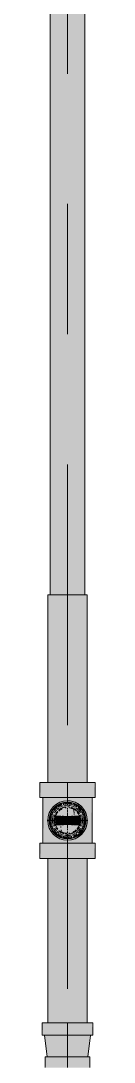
# Model space of a CAD drawing. Header units: millimetres. Extents: x -4000 to 187956, y -58990 to 162485.
# Drawn here: x 19216 to 19284, y 134156 to 135425 of the extents above; entities that cross this region are included whole.
import ezdxf

# ---------------------------------------------------------------- set-up
doc = ezdxf.new("R2010")
doc.units = ezdxf.units.MM
doc.linetypes.add('Dash 1_16_', pattern=[317.5, 158.75, -158.75])
for name, color, linetype, lineweight in [('F-SPRN', 3, 'Continuous', 9), ('P-PIPE', 3, 'Continuous', 9), ('P-PIPE-CNTR', 3, 'Continuous', 9)]:
    doc.layers.add(name, color=color, linetype=linetype, lineweight=lineweight)

# ---------------------------------------------------------------- blocks, each defined once
blk = doc.blocks.new('Sprinkler_Up - DN20-V1093-FFS - TANG 1')
at = {"layer": 'F-SPRN', "transparency": 33554534}
for points in [[(13, 0), (22.2, 0), (18, 13.1), (6.9, 21.2), (-6.9, 21.2), (-18, 13.1), (-22.2, 0), (-3.9, 0.7), (-1.7, 2.9), (-1.2, 3.5), (-0.6, 4), (0.6, 4), (1.2, 3.5), (1.7, 2.9), (4.6, 0)], [(0, -16.7), (4.3, -16.1), (11.8, -11.8), (16.1, -4.3), (16.1, 4.3), (11.8, 11.8), (8.3, 14.4), (0, 16.7), (-4.3, 16.1), (-11.8, 11.8), (-16.1, 4.3), (-16.1, -4.3), (-11.8, -11.8), (-8.3, -14.4)], [(0, -15.6), (7.8, -13.5), (13.5, -7.8), (15.1, -4), (15.1, 4), (13, 8.3), (7.8, 13.5), (0, 15.6), (-7.8, 13.5), (-11, 11), (-15.1, 4), (-15.1, -4), (-11, -11), (-7.8, -13.5)], [(6.9, -21.2), (18, -13.1), (22.2, 0), (3.9, -0.7), (1.7, -2.9), (1.2, -3.5), (0.6, -4), (-0.6, -4), (-1.2, -3.5), (-1.7, -2.9), (-4.6, 0), (-22.2, 0), (-18, -13.1), (-6.9, -21.2), (3.4, -21.2)], [(-10.9, -5.5), (-10.9, 5.4), (-14.5, 5.4), (-14.5, -5.5)], [(-7.7, -5.5), (-7.7, 5.4), (-10.9, 5.4), (-10.9, -5.5)], [(0, -5.5), (0, 5.4), (-7.7, 5.4), (-7.7, -5.5)], [(0, 0), (5.7, 0), (2.9, 4.9), (-2.9, 4.9), (-5.7, 0)], [(-2.9, -4.9), (2.9, -4.9), (5.7, 0), (-5.7, 0)], [(-4.6, 0), (4.6, 0), (0, 4.6)], [(0, -4.6), (4.6, 0), (-4.6, 0)], [(0, -2.6), (1.3, 0), (-1.8, 0)], [(-1.3, 0), (1.8, 0), (0, 2.6)], [(7.7, -5.5), (7.7, 5.4), (0, 5.4), (0, -5.5)], [(10.9, -5.5), (10.9, 5.4), (7.7, 5.4), (7.7, -5.5)], [(10.9, -5.5), (14.5, -5.5), (14.5, 5.4), (10.9, 5.4)]]:
    blk.add_hatch(color=1, dxfattribs=at).paths.add_polyline_path(points)
at = {"layer": 'F-SPRN', "color": 1}
for p, q in [((-11.5, 5.4), (-14.5, 5.4)), ((-14.5, 5.4), (-11.3, 5.4)), ((-14.5, 5.4), (-14.5, 3.7)), ((-14.5, 3.3), (-14.5, 0)), ((-11.5, 5.4), (-11.5, 4)), ((-10.9, 1.9), (-10.9, 3.6)), ((-10.8, 5.4), (-8, 5.4)), ((-8.1, 5.4), (-10.8, 5.4)), ((-8.1, 5.4), (-8.1, 2.8)), ((-8.1, 2.5), (-8.1, 0.7)), ((-7.7, 4.8), (-7.7, 2.7)), ((-7.7, 4.8), (-7.7, 2.7)), ((-7.7, 2.1), (-7.7, 0.5)), ((-7.7, 2.1), (-7.7, 0.5)), ((-6.7, 5.4), (-4.7, 5.4)), ((-5.8, 3.8), (-5.8, 2.2)), ((-2.1, 0), (-2.1, 0)), ((-2.1, 0), (-2.1, -0.1)), ((-0.6, 2), (-0.6, 2)), ((-0.5, 2), (-0.6, 2)), ((-0.4, 2), (-0.5, 2)), ((0, 2.1), (-0.1, 2.1)), ((0.1, 2.1), (0, 2.1)), ((0.2, 2.1), (0.1, 2.1)), ((2.1, 0), (2.1, 0.1)), ((2.1, 0), (2.1, 0)), ((4.7, 5.4), (6.5, 5.4)), ((7.7, 5.4), (10.8, 5.4)), ((7.7, 5.2), (7.7, 2.7)), ((7.7, 5.2), (7.7, 2.7)), ((7.7, 2.3), (7.7, 0.5)), ((7.7, 2.3), (7.7, 0.5)), ((10.8, 5.4), (8.1, 5.4)), ((8.1, 5.4), (8.1, 2.8)), ((8.1, 2.5), (8.1, 0.4)), ((10.9, 5.4), (13, 5.4)), ((10.9, 3.6), (10.9, 0.2)), ((13, 5.4), (11.5, 5.4)), ((11.5, 5.4), (11.5, 4)), ((11.5, 3), (11.5, 0.2)), ((13.2, 5.4), (14.5, 5.4)), ((14.5, 5.4), (13.2, 5.4)), ((14.5, 5.4), (14.5, -5.5)), ((-14.5, -1.3), (-14.5, -3.7)), ((-11.1, -5.5), (-14.5, -5.5)), ((-14.5, -5.5), (-11.5, -5.5)), ((-10.9, -2.6), (-10.9, -1.3)), ((-10.8, -5.5), (-8.1, -5.5)), ((-7.8, -5.5), (-10.8, -5.5)), ((-8.1, -4.2), (-8.1, -5.5)), ((-7.7, -2.7), (-7.7, -4)), ((-7.7, -2.7), (-7.7, -4)), ((-7, -5.5), (-5.8, -5.5)), ((-4.8, -5.5), (-7, -5.5)), ((-5.8, -2.3), (-5.8, -3.8)), ((0, -2.1), (0.1, -2.1)), ((7, -5.5), (4.8, -5.5)), ((5.8, -2.2), (5.8, -3.8)), ((5.8, -5.5), (7, -5.5)), ((7.7, -0.5), (7.7, -2.3)), ((7.7, -0.5), (7.7, -2.3)), ((7.7, -2.7), (7.7, -5.4)), ((7.7, -2.7), (7.7, -5.4)), ((10.8, -5.5), (7.7, -5.5)), ((8.1, -0.4), (8.1, -2.5)), ((8.1, -2.8), (8.1, -5.5)), ((8.1, -5.5), (10.8, -5.5)), ((10.9, -0.2), (10.9, -3.6)), ((13, -5.5), (10.9, -5.5)), ((11.5, -0.2), (11.5, -3)), ((11.5, -4), (11.5, -5.5)), ((11.5, -5.5), (13, -5.5)), ((13.3, -5.5), (14.5, -5.5)), ((14.5, -5.5), (13.3, -5.5))]:
    blk.add_line(p, q, dxfattribs=at)
at = {"layer": 'F-SPRN', "color": 1, "flags": 128}
for points in [[(-0.6, 2), (-0.7, 2), (-0.8, 1.9), (-0.9, 1.9), (-0.9, 1.9), (-1, 1.8), (-1.1, 1.8), (-1.2, 1.7), (-1.2, 1.7), (-1.3, 1.6), (-1.4, 1.6), (-1.4, 1.5), (-1.5, 1.5), (-1.5, 1.4), (-1.6, 1.3), (-1.6, 1.3), (-1.7, 1.2), (-1.7, 1.1), (-1.8, 1.1), (-1.8, 1), (-1.9, 0.9), (-1.9, 0.8), (-1.9, 0.8), (-2, 0.7), (-2, 0.6), (-2, 0.5), (-2, 0.5), (-2, 0.4), (-2.1, 0.3), (-2.1, 0.2), (-2.1, 0.1), (-2.1, 0)], [(-0.2, 2.1), (-0.3, 2.1), (-0.4, 2)], [(-0.1, 2.1), (-0.1, 2.1), (-0.2, 2.1)], [(0.7, 2), (0.6, 2), (0.5, 2), (0.4, 2), (0.4, 2), (0.3, 2.1), (0.2, 2.1)], [(1, 1.8), (0.9, 1.9), (0.8, 1.9), (0.8, 1.9), (0.7, 2)], [(1.5, 1.4), (1.4, 1.5), (1.4, 1.5), (1.3, 1.6), (1.3, 1.7), (1.2, 1.7), (1.1, 1.7), (1.1, 1.8), (1, 1.8)], [(1.8, 1), (1.8, 1.1), (1.7, 1.2), (1.7, 1.2), (1.6, 1.3), (1.6, 1.4), (1.5, 1.4)], [(2, 0.4), (2, 0.5), (2, 0.6), (2, 0.7), (1.9, 0.7), (1.9, 0.8), (1.9, 0.9), (1.8, 1), (1.8, 1)], [(2.1, 0.1), (2.1, 0.2), (2.1, 0.2), (2.1, 0.3), (2, 0.4)], [(-2.1, -0.1), (-2.1, -0.2), (-2.1, -0.2), (-2.1, -0.3)], [(-2.1, -0.3), (-2, -0.4), (-2, -0.5), (-2, -0.6), (-2, -0.7), (-1.9, -0.7), (-1.9, -0.8), (-1.9, -0.9), (-1.8, -1), (-1.8, -1), (-1.8, -1.1), (-1.7, -1.2), (-1.7, -1.2), (-1.6, -1.3), (-1.6, -1.4), (-1.5, -1.4), (-1.4, -1.5), (-1.4, -1.5), (-1.3, -1.6), (-1.3, -1.7), (-1.2, -1.7), (-1.1, -1.7), (-1.1, -1.8), (-1, -1.8), (-0.9, -1.9), (-0.8, -1.9), (-0.8, -1.9), (-0.7, -2), (-0.6, -2), (-0.5, -2), (-0.4, -2), (-0.4, -2), (-0.3, -2.1), (-0.2, -2.1), (-0.1, -2.1), (0, -2.1)], [(0.1, -2.1), (0.1, -2.1), (0.2, -2.1), (0.3, -2.1), (0.4, -2), (0.5, -2), (0.6, -2), (0.6, -2), (0.7, -2), (0.8, -1.9), (0.9, -1.9), (0.9, -1.9), (1, -1.8), (1.1, -1.8), (1.2, -1.7), (1.2, -1.7), (1.3, -1.6), (1.4, -1.6), (1.4, -1.5), (1.5, -1.5), (1.5, -1.4), (1.6, -1.3), (1.6, -1.3), (1.7, -1.2), (1.7, -1.1), (1.8, -1.1), (1.8, -1), (1.9, -0.9), (1.9, -0.8), (1.9, -0.8), (2, -0.7), (2, -0.6), (2, -0.5), (2, -0.5), (2, -0.4), (2.1, -0.3), (2.1, -0.2), (2.1, -0.1), (2.1, 0)]]:
    blk.add_lwpolyline(points, dxfattribs=at)
at = {"layer": 'F-SPRN', "color": 1}
for radius, start, end in [(22.2, 360, 180), (21.9, 126.6942, 143.2701), (21.9, 108.2621, 125.7507), (16.7, 121.4181, 130.5751), (16.7, 121.4181, 130.5751), (15.6, 120.5262, 133.2078), (15.6, 120.5262, 133.2078), (16.7, 106.5995, 120), (16.7, 106.5995, 120), (15.6, 114.4363, 119.9813), (15.6, 114.4363, 119.9813), (21.9, 99.348, 107.901), (16.7, 96.4143, 105), (16.7, 96.4143, 105), (21.9, 90.145, 98.8503), (15.6, 95.5762, 100.6843), (15.6, 95.5762, 100.6843), (16.7, 83.0684, 90), (16.7, 83.0684, 90), (21.9, 72.5583, 89.4624), (15.6, 75.573, 80.5892), (15.6, 75.573, 80.5892), (15.6, 67.5614, 74.5481), (15.6, 67.5614, 74.5481), (16.7, 60, 75), (16.7, 60, 75), (15.6, 60.0187, 65.5637), (15.6, 60.0187, 65.5637), (21.9, 54.2493, 71.7379), (15.6, 46.7922, 60), (15.6, 46.7922, 60), (16.7, 49.4249, 58.5819), (16.7, 49.4249, 58.5819), (21.9, 36.7299, 51.5887), (21.9, 165.6773, 179.2615), (21.9, 144.7698, 164.8151), (16.7, 167.6802, 180), (16.7, 167.6802, 180), (16.7, 155.3879, 164.9693), (16.7, 155.3879, 164.9693), (15.6, 166.4265, 180), (15.6, 166.4265, 180), (15.6, 150.9409, 165), (15.6, 159.6139, 165), (16.7, 136.7213, 149.931), (16.7, 136.7213, 149.931), (15.6, 150.9409, 156.3845), (15.6, 138.4214, 150), (15.6, 138.4214, 150), (4.63, 155.7832, 180), (4.63, 155.7832, 180), (4.63, 109.0192, 138.2703), (4.63, 109.0192, 138.2703), (2.56, 109.0192, 168.8278), (2.56, 109.0192, 168.8278), (2.04, 109.0192, 180), (4.63, 17.9592, 90), (4.63, 17.9592, 90), (3.81, 57.0577, 90), (2.56, 14.5599, 90), (2.56, 14.5599, 90), (2.04, 10.4703, 90), (3.81, 16.1605, 43.8358), (15.6, 30, 41.5786), (15.6, 33.2365, 41.5786), (16.7, 30, 38.2559), (16.7, 30, 38.2559), (15.6, 30, 33.2365), (15.6, 23.6155, 29.5646), (15.6, 15, 29.5646), (15.6, 15, 20.3861), (16.7, 15, 24.6121), (16.7, 15, 24.6121), (15.6, 360, 13.6618), (15.6, 0, 13.6618), (16.7, 360, 12.3198), (16.7, 0, 12.3198), (21.9, 15.1849, 35.2302), (21.9, 0.7385, 14.3227), (22.2, 180, 360), (21.9, 180.7385, 194.3227), (21.9, 195.1849, 215.2302), (16.7, 180, 192.3198), (16.7, 180, 192.3198), (16.7, 195.0307, 204.6121), (16.7, 195.0307, 204.6121), (15.6, 181.9082, 193.6618), (15.6, 181.9082, 193.6618), (15.6, 197.3339, 209.5646), (15.6, 197.3339, 209.5646), (16.7, 210.069, 223.2787), (16.7, 210.069, 223.2787), (15.6, 212.5472, 221.5786), (15.6, 212.5472, 221.5786), (16.7, 229.4249, 238.5819), (16.7, 229.4249, 238.5819), (15.6, 233.795, 240), (15.6, 233.795, 240), (4.63, 197.9592, 0), (4.63, 197.9592, 360), (3.81, 196.1605, 360), (2.56, 191.1677, 0), (2.56, 191.1677, 360), (2.04, 190.4703, 0), (15.6, 300, 313.2078), (15.6, 300, 313.2078), (16.7, 301.4181, 310.5751), (16.7, 301.4181, 310.5751), (15.6, 318.4214, 330), (15.6, 318.4214, 326.7635), (15.6, 326.7635, 330), (16.7, 321.7441, 330), (16.7, 321.7441, 330), (15.6, 330.4354, 345), (15.6, 330.4354, 336.3845), (15.6, 339.6139, 345), (15.6, 346.3382, 360), (15.6, 346.3382, 360), (16.7, 335.3879, 345), (16.7, 335.3879, 345), (16.7, 347.6802, 360), (16.7, 347.6802, 360), (21.9, 324.7698, 344.8151), (21.9, 345.6773, 359.2615), (21.9, 216.7299, 233.3058), (21.9, 234.2493, 251.7379), (16.7, 240, 255), (16.7, 240, 255), (15.6, 240.0187, 254.5481), (15.6, 240.0187, 254.5481), (21.9, 252.5583, 269.4624), (15.6, 255, 267.64), (15.6, 255, 267.64), (16.7, 263.0684, 270), (16.7, 263.0684, 270), (21.9, 270.145, 278.8503), (15.6, 275.5762, 280.6843), (15.6, 275.5762, 280.6843), (16.7, 276.4143, 285), (16.7, 276.4143, 285), (21.9, 279.348, 287.901), (16.7, 286.5995, 300), (16.7, 286.5995, 300), (15.6, 294.4363, 299.9813), (15.6, 294.4363, 299.9813), (21.9, 288.2621, 305.7507), (21.9, 308.4113, 323.2701)]:
    blk.add_arc((0, 0), radius, start, end, dxfattribs=at)
blk = doc.blocks.new('Steel_Transition_Threaded_HoaPhat - Standard-V1096-FFS - TANG 1')
at = {"layer": 'P-PIPE', "lineweight": 13, "transparency": 33554534}
h = blk.add_hatch(color=1, dxfattribs=at)
h.paths.add_polyline_path([(19250, 128427.6), (19255.8, 128428.4), (19263, 128431.9), (19265.9, 128434.2), (19269.5, 128438.8), (19271.7, 128444.3), (19272.5, 128450.1), (19271.7, 128455.9), (19269.5, 128461.3), (19263, 128468.2), (19261.3, 128469.6), (19255.8, 128471.8), (19250, 128472.6), (19244.2, 128471.8), (19238.8, 128469.6), (19234.1, 128466), (19230.5, 128461.3), (19228.3, 128455.9), (19227.5, 128450.1), (19228.3, 128444.3), (19230.5, 128438.8), (19234.1, 128434.2), (19238.8, 128430.6), (19244.2, 128428.4)])
h.paths.add_polyline_path([(19250, 128430), (19244.8, 128430.7), (19240, 128432.7), (19235.8, 128435.9), (19232.6, 128440), (19230.6, 128444.9), (19229.9, 128450.1), (19230.6, 128455.3), (19232.6, 128460.1), (19235.8, 128464.3), (19240, 128467.5), (19244.8, 128469.5), (19250, 128470.2), (19255.2, 128469.5), (19263, 128465.2), (19264.2, 128464.3), (19267.4, 128460.1), (19269.4, 128455.3), (19270.1, 128450.1), (19269.4, 128444.9), (19267.4, 128440), (19263, 128434.9), (19260.1, 128432.7), (19255.2, 128430.7)])
for points in [[(19250, 128430), (19250, 128433.7), (19241.8, 128435.9), (19235.8, 128441.9), (19233.6, 128450.1), (19235.8, 128458.3), (19241.8, 128464.3), (19250, 128466.5), (19250, 128470.2), (19244.8, 128469.5), (19240, 128467.5), (19235.8, 128464.3), (19232.6, 128460.1), (19230.6, 128455.3), (19229.9, 128450.1), (19230.6, 128444.9), (19232.6, 128440), (19235.8, 128435.9), (19240, 128432.7), (19244.8, 128430.7)], [(19250, 128431.6), (19254.8, 128432.2), (19259.3, 128434.1), (19263.1, 128437), (19266, 128440.8), (19267.9, 128445.3), (19268.5, 128450.1), (19267.9, 128454.9), (19266, 128459.3), (19263, 128463.2), (19259.3, 128466.1), (19254.8, 128468), (19250, 128468.6), (19245.2, 128468), (19240.8, 128466.1), (19236.9, 128463.2), (19234, 128459.3), (19232.1, 128454.9), (19231.5, 128450.1), (19232.1, 128445.3), (19234, 128440.8), (19236.9, 128437), (19240.8, 128434.1), (19245.2, 128432.2)], [(19250, 128430), (19255.2, 128430.7), (19263, 128434.9), (19264.2, 128435.9), (19267.4, 128440), (19269.4, 128444.9), (19270.1, 128450.1), (19269.4, 128455.3), (19267.4, 128460.1), (19263, 128465.2), (19260.1, 128467.5), (19255.2, 128469.5), (19250, 128470.2), (19250, 128466.5), (19258.2, 128464.3), (19264.2, 128458.3), (19266.4, 128450.1), (19264.2, 128441.9), (19258.2, 128435.9), (19250, 128433.7)]]:
    blk.add_hatch(color=1, dxfattribs=at).paths.add_polyline_path(points)
at = {"layer": 'P-PIPE', "color": 20, "lineweight": 13}
for radius, start, end in [(22.5, 90, 270), (22.5, 90, 270), (20.1, 150, 162.7449), (20.1, 128.8856, 148.1553), (18.5, 136.4297, 150), (18.5, 136.4297, 150), (18.5, 123.4976, 133.2041), (18.5, 123.4976, 133.2041), (20.1, 109.6859, 125.0043), (16.4, 121.0738, 128.0319), (18.5, 106.819, 120), (18.5, 106.819, 120), (16.4, 115.1607, 120), (16.4, 107.4657, 111.9681), (20.1, 100.9975, 105), (18.5, 91.4353, 103.2046), (18.5, 91.4353, 103.2046), (16.4, 96.2132, 104.6042), (20.1, 90.5246, 98.5089), (22.5, 270, 90), (22.5, 270, 90), (18.5, 78.0986, 90), (18.5, 78.0986, 90), (20.1, 75.0607, 87.9279), (18.5, 60, 75), (18.5, 60, 75), (16.4, 66.9681, 72.9388), (20.1, 54.9957, 75), (16.4, 50.4733, 56.6389), (18.5, 46.7959, 56.5024), (18.5, 46.7959, 56.5024), (18.5, 45, 45.4067), (18.5, 45, 45.4067), (20.1, 31.8447, 49.451), (16.4, 30, 37.0516), (18.5, 30, 43.5703), (18.5, 30, 43.5703), (20.1, 17.2551, 30), (20.1, 166.0499, 193.9501), (18.5, 166.5939, 193.4061), (18.5, 166.5939, 193.4061), (18.5, 157.6232, 165), (18.5, 157.6232, 165), (16.4, 168.5467, 178.9063), (16.4, 184.8393, 191.4533), (16.4, 158.0319, 163.506), (16.4, 143.5463, 150), (16.4, 353.5463, 8.0319), (18.5, 15, 22.3768), (18.5, 15, 22.3768), (18.5, 346.5939, 13.4061), (18.5, 346.5939, 13.4061), (20.1, 346.0499, 13.9501), (20.1, 197.2551, 210), (18.5, 195, 202.3768), (18.5, 195, 202.3768), (20.1, 211.8447, 231.1144), (18.5, 210, 223.5703), (18.5, 210, 223.5703), (16.4, 210.6635, 216.4537), (18.5, 226.7959, 236.5024), (18.5, 226.7959, 236.5024), (16.4, 230.4733, 236.6389), (16.4, 240, 246.5955), (16.4, 250.3629, 255), (16.4, 287.4657, 291.9681), (16.4, 293.4045, 300), (18.5, 303.4976, 313.2041), (18.5, 303.4976, 313.2041), (18.5, 314.5933, 315), (18.5, 314.5933, 315), (20.1, 310.549, 328.1553), (18.5, 316.4297, 330), (18.5, 316.4297, 330), (16.4, 338.0319, 342.8691), (18.5, 337.6232, 345), (18.5, 337.6232, 345), (20.1, 330, 342.7449), (20.1, 234.9957, 255), (18.5, 240, 255), (18.5, 240, 255), (20.1, 255.0607, 267.9279), (18.5, 258.0986, 270), (18.5, 258.0986, 270), (16.4, 264.1652, 268.506), (20.1, 270.5246, 278.5089), (18.5, 271.4353, 283.2046), (18.5, 271.4353, 283.2046), (16.4, 276.2132, 283.9063), (20.1, 280.9975, 285), (18.5, 286.819, 300), (18.5, 286.819, 300), (20.1, 289.6859, 305.0043)]:
    blk.add_arc((19250, 128450.1), radius, start, end, dxfattribs=at)

msp = doc.modelspace()

# ---------------------------------------------------------------- hatches: boundary and pattern name
at = {"layer": 'P-PIPE', "transparency": 33554534}
for points in [[(19250, 134725.1), (19250, 136406.5), (19228.9, 136406.5), (19229.6, 134725.1), (19244.5, 134725.1)], [(19250, 134725.1), (19271.1, 134725.1), (19270.4, 136406.5), (19250, 136406.5), (19250, 135076.2)], [(19250, 134433.4), (19258.4, 134435.6), (19263, 134440.3), (19266.1, 134445.8), (19266.1, 134454.4), (19261.8, 134461.9), (19258.4, 134464.6), (19250, 134466.8), (19245.7, 134466.2), (19238.2, 134461.9), (19233.9, 134454.4), (19233.9, 134445.8), (19238.2, 134438.3), (19241.7, 134435.6)]]:
    msp.add_hatch(color=1, dxfattribs=at).paths.add_polyline_path(points)
at = {"layer": 'P-PIPE', "lineweight": 5, "transparency": 33554534}
for points in [[(19226.7, 134496.4), (19250, 134496.4), (19250, 134725.1), (19225.9, 134725.1), (19225.9, 134496.4)], [(19267.1, 134496.4), (19274.1, 134496.4), (19273.3, 134725.1), (19250, 134725.1), (19250, 134496.4), (19262.1, 134496.4)], [(19241.3, 134478), (19250, 134478), (19250, 134496.4), (19216.2, 134496.4), (19217.4, 134478), (19233.1, 134478)], [(19258.7, 134478), (19283.8, 134478), (19282.6, 134496.4), (19250, 134496.4), (19250, 134478)], [(19242.2, 134422.3), (19250, 134422.3), (19250, 134428.9), (19242.6, 134430.3), (19236.3, 134434), (19231.7, 134439.4), (19229.2, 134446.3), (19229.2, 134453.9), (19231.7, 134460.8), (19236.3, 134466.2), (19242.6, 134469.9), (19250, 134471.2), (19250, 134478), (19220, 134478), (19221, 134422.3), (19238.6, 134422.3)], [(19268.1, 134422.3), (19280, 134422.3), (19279, 134478), (19250, 134478), (19250, 134471.2), (19257.5, 134469.9), (19263.7, 134466.2), (19268.3, 134460.8), (19270.8, 134453.9), (19270.8, 134446.3), (19268.3, 134439.4), (19263, 134433.6), (19257.5, 134430.3), (19250, 134428.9), (19250, 134422.3), (19265, 134422.3)], [(19250, 134426), (19256.2, 134426.8), (19263, 134429.9), (19267.1, 134433), (19270.9, 134438), (19273.3, 134443.8), (19274.1, 134450.1), (19273.3, 134456.3), (19270.9, 134462.1), (19267.1, 134467.1), (19262.1, 134471), (19256.2, 134473.4), (19250, 134474.2), (19243.8, 134473.4), (19237.9, 134471), (19233, 134467.1), (19229.1, 134462.1), (19226.7, 134456.3), (19225.9, 134450.1), (19226.7, 134443.8), (19229.1, 134438), (19233, 134433), (19237.9, 134429.2), (19243.8, 134426.8)], [(19241.7, 134435.6), (19242.8, 134437.6), (19241.7, 134441.7), (19242.8, 134445.9), (19245.8, 134449), (19257.2, 134454.3), (19258.4, 134458.4), (19257.2, 134462.6), (19255.9, 134464.3), (19250, 134466.8), (19241.7, 134464.6), (19235.5, 134458.4), (19233.3, 134450.1), (19235.5, 134441.7), (19238.2, 134438.3)], [(19241.3, 134403.8), (19250, 134403.8), (19250, 134422.3), (19216.2, 134422.3), (19217.4, 134403.8), (19233.1, 134403.8)], [(19283.8, 134403.8), (19282.6, 134422.3), (19250, 134422.3), (19250, 134403.8), (19282.6, 134403.8)], [(19243.8, 134203.5), (19250, 134203.5), (19250, 134403.8), (19225.9, 134403.8), (19226.7, 134203.5), (19237.9, 134203.5)], [(19263, 134203.5), (19274.1, 134203.5), (19273.3, 134403.8), (19250, 134403.8), (19250, 134203.5), (19262.1, 134203.5)], [(19279.8, 134188.6), (19280.8, 134188.6), (19279.8, 134203.5), (19219.2, 134203.5), (19220.3, 134188.6), (19276.7, 134188.6)], [(19271.5, 134162.2), (19274.8, 134162.2), (19277.1, 134188.6), (19221.9, 134188.6), (19226.1, 134162.2), (19267.5, 134162.2)], [(19277.4, 134148.9), (19276.4, 134162.2), (19222.7, 134162.2), (19223.6, 134148.9), (19276.4, 134148.9)]]:
    msp.add_hatch(color=1, dxfattribs=at).paths.add_polyline_path(points)

# ---------------------------------------------------------------- linework, layer by layer
at = {"layer": 'P-PIPE', "color": 20, "lineweight": 13}
for p, q in [((19228.9, 136406.5), (19228.9, 134725.1)), ((19271.1, 134725.1), (19271.1, 136406.5)), ((19225.9, 134725.1), (19225.9, 134496.4)), ((19274.1, 134725.1), (19225.9, 134725.1)), ((19274.1, 134496.4), (19274.1, 134725.1)), ((19216.2, 134496.4), (19216.2, 134478)), ((19225.8, 134496.4), (19216.2, 134496.4)), ((19250, 134496.4), (19216.2, 134496.4)), ((19225.9, 134496.4), (19232.9, 134496.4)), ((19232.9, 134496.4), (19226.6, 134496.4)), ((19250, 134496.4), (19233.1, 134496.4)), ((19233.1, 134496.4), (19266.9, 134496.4)), ((19266.9, 134496.4), (19250, 134496.4)), ((19283.8, 134496.4), (19250, 134496.4)), ((19273.4, 134496.4), (19267.1, 134496.4)), ((19267.1, 134496.4), (19274.1, 134496.4)), ((19283.8, 134496.4), (19274.2, 134496.4)), ((19283.8, 134478), (19283.8, 134496.4)), ((19216.2, 134478), (19219.8, 134478)), ((19216.2, 134478), (19250, 134478)), ((19220, 134478), (19220, 134422.3)), ((19241.2, 134478), (19220, 134478)), ((19241.2, 134478), (19220, 134478)), ((19221, 134478), (19241.3, 134478)), ((19242.2, 134478), (19250, 134478)), ((19250, 134478), (19242.2, 134478)), ((19250, 134478), (19242.2, 134478)), ((19250, 134478), (19257.8, 134478)), ((19250, 134478), (19283.8, 134478)), ((19257.8, 134478), (19250, 134478)), ((19257.8, 134478), (19250, 134478)), ((19258.7, 134478), (19279, 134478)), ((19280, 134478), (19258.8, 134478)), ((19280, 134478), (19258.8, 134478)), ((19280, 134422.3), (19280, 134478)), ((19280.2, 134478), (19283.8, 134478)), ((19216.2, 134422.3), (19216.2, 134403.8)), ((19219.8, 134422.3), (19216.2, 134422.3)), ((19250, 134422.3), (19216.2, 134422.3)), ((19220, 134422.3), (19241.2, 134422.3)), ((19220, 134422.3), (19241.2, 134422.3)), ((19241.3, 134422.3), (19221, 134422.3)), ((19250, 134422.3), (19242.2, 134422.3)), ((19242.2, 134422.3), (19250, 134422.3)), ((19242.2, 134422.3), (19250, 134422.3)), ((19257.8, 134422.3), (19250, 134422.3)), ((19283.8, 134422.3), (19250, 134422.3)), ((19250, 134422.3), (19257.8, 134422.3)), ((19250, 134422.3), (19257.8, 134422.3)), ((19279, 134422.3), (19258.7, 134422.3)), ((19258.8, 134422.3), (19280, 134422.3)), ((19258.8, 134422.3), (19280, 134422.3)), ((19283.8, 134422.3), (19280.2, 134422.3)), ((19283.8, 134403.8), (19283.8, 134422.3)), ((19216.2, 134403.8), (19225.8, 134403.8)), ((19216.2, 134403.8), (19250, 134403.8)), ((19225.9, 134403.8), (19225.9, 134203.5)), ((19232.9, 134403.8), (19225.9, 134403.8)), ((19226.6, 134403.8), (19232.9, 134403.8)), ((19233.1, 134403.8), (19250, 134403.8)), ((19266.9, 134403.8), (19233.1, 134403.8)), ((19250, 134403.8), (19262.2, 134403.8)), ((19250, 134403.8), (19283.8, 134403.8)), ((19263.1, 134403.8), (19266.9, 134403.8)), ((19267.1, 134403.8), (19273.4, 134403.8)), ((19274.1, 134403.8), (19267.1, 134403.8)), ((19274.1, 134203.5), (19274.1, 134403.8)), ((19274.2, 134403.8), (19283.8, 134403.8)), ((19219.2, 134203.5), (19219.2, 134188.6)), ((19280.8, 134203.5), (19219.2, 134203.5)), ((19225.7, 134203.5), (19219.2, 134203.5)), ((19225.9, 134203.5), (19228, 134203.5)), ((19228.2, 134203.5), (19226.5, 134203.5)), ((19262.2, 134203.5), (19229, 134203.5)), ((19229.1, 134203.5), (19270.9, 134203.5)), ((19271, 134203.5), (19263.1, 134203.5)), ((19273.5, 134203.5), (19271.8, 134203.5)), ((19272, 134203.5), (19274.1, 134203.5)), ((19280.8, 134203.5), (19274.3, 134203.5)), ((19280.8, 134188.6), (19280.8, 134203.5)), ((19219.2, 134188.6), (19221.7, 134188.6)), ((19219.2, 134188.6), (19280.8, 134188.6)), ((19221.9, 134188.6), (19225.2, 134162.2)), ((19223.3, 134188.6), (19242, 134188.6)), ((19242.7, 134188.6), (19257.3, 134188.6)), ((19258, 134188.6), (19263.1, 134188.6)), ((19264.1, 134188.6), (19276.7, 134188.6)), ((19274.8, 134162.2), (19278.1, 134188.6)), ((19278.3, 134188.6), (19280.8, 134188.6)), ((19222.7, 134162.2), (19222.7, 134148.9)), ((19277.4, 134162.2), (19222.7, 134162.2)), ((19225, 134162.2), (19222.7, 134162.2)), ((19242.9, 134162.2), (19226.3, 134162.2)), ((19256.4, 134162.2), (19243.6, 134162.2)), ((19262.5, 134162.2), (19257.1, 134162.2)), ((19273.7, 134162.2), (19263, 134162.2)), ((19277.4, 134162.2), (19275, 134162.2)), ((19277.4, 134148.9), (19277.4, 134162.2))]:
    msp.add_line(p, q, dxfattribs=at)
for radius, start, end in [(24.1, 90, 270), (24.1, 90, 270), (21.1, 137.2293, 141.8404), (21.1, 128.0211, 135), (21.1, 108.8679, 125.8689), (21.1, 99.731, 105), (21.1, 90, 98.0211), (24.1, 60, 90), (24.1, 270, 90), (24.1, 270, 57.232), (21.1, 75, 87.7707), (21.1, 62.2293, 68.0211), (21.1, 54.1311, 60), (24.1, 57.232, 60), (21.1, 38.1596, 51.7717), (21.1, 165.7378, 177.9758), (21.1, 158.0211, 165), (21.1, 151.0876, 154.6013), (21.1, 25.3987, 30), (21.1, 15, 21.9789), (21.1, 2.0242, 12.7707), (21.1, 183.5565, 194.2622), (21.1, 195, 203.0211), (21.1, 205.3987, 210), (21.1, 321.9789, 326.1637), (21.1, 330, 334.6013), (21.1, 336.9789, 345), (21.1, 345.7378, 357.9758), (21.1, 219.3488, 225), (21.1, 225, 233.0211), (21.1, 234.4236, 245.5764), (21.1, 246.9789, 251.1321), (21.1, 255, 270), (21.1, 270, 276.9789), (21.1, 279.731, 285), (21.1, 291.9789, 305.8689), (21.1, 315, 320.0725)]:
    msp.add_arc((19250, 134450.1), radius, start, end, dxfattribs=at)
at = {"layer": 'P-PIPE', "color": 1}
for centre, radius, start, end in [((19250, 134458.4), 8.35, 69.0027, 79.2369), ((19250, 134458.4), 8.35, 20.1285, 29.0413), ((19250, 134450.1), 16.7, 46.0317, 57.203), ((19250, 134450.1), 16.7, 170.1108, 177.203), ((19250, 134450.1), 16.7, 157.579, 164.2722), ((19250, 134441.7), 8.35, 100.6842, 114.0387), ((19250, 134441.7), 8.35, 90, 100.6842), ((19250, 134458.4), 8.35, 270, 280.6842), ((19250, 134458.4), 8.35, 316.3183, 330), ((19250, 134458.4), 8.35, 8.0385, 17.9918), ((19250, 134458.4), 8.35, 352.2824, 1.6717), ((19250, 134450.1), 16.7, 39.3092, 45.2846), ((19250, 134450.1), 16.7, 32.3031, 39.2955), ((19250, 134450.1), 16.7, 16.9375, 22.421), ((19250, 134450.1), 16.7, 4.3093, 9.8892), ((19250, 134450.1), 16.7, 182.797, 189.8892), ((19250, 134450.1), 16.7, 190.2154, 195.2487), ((19250, 134450.1), 16.7, 231.8726, 237.203), ((19250, 134441.7), 8.35, 172.0327, 181.5407), ((19250, 134441.7), 8.35, 199.9004, 209.0413), ((19250, 134441.7), 8.35, 131.0366, 150), ((19250, 134441.7), 8.35, 115.6806, 125.5287), ((19250, 134450.1), 16.7, 308.1274, 313.9683), ((19250, 134450.1), 16.7, 314.7154, 320.6908), ((19250, 134450.1), 16.7, 337.2636, 343.0625), ((19250, 134441.7), 8.35, 226.6998, 237.8461), ((19250, 134441.7), 8.35, 249.0027, 259.2369), ((19250, 134450.1), 16.7, 264.6626, 273.5288)]:
    msp.add_arc(centre, radius, start, end, dxfattribs=at)
at = {"layer": 'P-PIPE-CNTR', "color": 1, "linetype": 'Dash 1_16_'}
for p, q in [((19250, 134725.1), (19250, 136406.5)), ((19250, 134725.1), (19250, 136406.5)), ((19250, 134725.1), (19250, 134496.4)), ((19250, 134725.1), (19250, 134496.4)), ((19250, 134472.6), (19250, 134475.1)), ((19250, 134471.2), (19250, 134472.6)), ((19250, 134468.6), (19250, 134470.2)), ((19250, 134463.6), (19250, 134465.2)), ((19250, 134459.8), (19250, 134462.6)), ((19225, 134450.1), (19227.5, 134450.1)), ((19227.8, 134450.1), (19231.5, 134450.1)), ((19231.5, 134450.1), (19233.3, 134450.1)), ((19236.9, 134450.1), (19240.4, 134450.1)), ((19240.4, 134450.1), (19242.3, 134450.1)), ((19245.4, 134450.1), (19247.6, 134450.1)), ((19248.7, 134450.1), (19250, 134450.1)), ((19250, 134455.5), (19250, 134459.1)), ((19250, 134452.6), (19250, 134454.3)), ((19250, 134450.1), (19250, 134452.1)), ((19250, 134448), (19250, 134450.1)), ((19250, 134450.1), (19251.3, 134450.1)), ((19251.8, 134450.1), (19254.6, 134450.1)), ((19255.7, 134450.1), (19263, 134450.1)), ((19266.4, 134450.1), (19268.5, 134450.1)), ((19268.5, 134450.1), (19272.2, 134450.1)), ((19272.5, 134450.1), (19275, 134450.1)), ((19250, 134445.9), (19250, 134447.5)), ((19250, 134441.1), (19250, 134444.6)), ((19250, 134438.1), (19250, 134440.4)), ((19250, 134435), (19250, 134436.5)), ((19250, 134432.2), (19250, 134433.4)), ((19250, 134430), (19250, 134431.6)), ((19250, 134427.6), (19250, 134428.9)), ((19250, 134425.1), (19250, 134427.6)), ((19250, 134403.8), (19250, 134203.5)), ((19250, 134403.8), (19250, 134203.5))]:
    msp.add_line(p, q, dxfattribs=at)
at = {"layer": 'P-PIPE-CNTR', "color": 20, "lineweight": 13}
for p, q in [((19250, 134474.2), (19250, 134496.4)), ((19250, 134471.2), (19250, 134472.6)), ((19250, 134468.6), (19250, 134470.2)), ((19250, 134463.6), (19250, 134465.2)), ((19250, 134459.8), (19250, 134462.6)), ((19250, 134455.5), (19250, 134459.1)), ((19250, 134452.6), (19250, 134454.3)), ((19250, 134450.1), (19250, 134452.1)), ((19250, 134448), (19250, 134450.1)), ((19250, 134446.1), (19250, 134447.5)), ((19250, 134441.1), (19250, 134444.6)), ((19250, 134438.1), (19250, 134440.1)), ((19250, 134435.3), (19250, 134436.5)), ((19250, 134430), (19250, 134431.6)), ((19250, 134427.6), (19250, 134428.9)), ((19250, 134426), (19250, 134427.6)), ((19250, 134403.8), (19250, 134426)), ((19250, 134203.5), (19250, 134148.9))]:
    msp.add_line(p, q, dxfattribs=at)

# ---------------------------------------------------------------- block references
at = {"layer": 'F-SPRN', "color": 1}
msp.add_blockref('Sprinkler_Up - DN20-V1093-FFS - TANG 1', (19250, 134450.1), dxfattribs=at)
at = {"layer": 'P-PIPE', "color": 20, "lineweight": 13}
msp.add_blockref('Steel_Transition_Threaded_HoaPhat - Standard-V1096-FFS - TANG 1', (0, 6000), dxfattribs=at)

doc.saveas('drawing.dxf')
